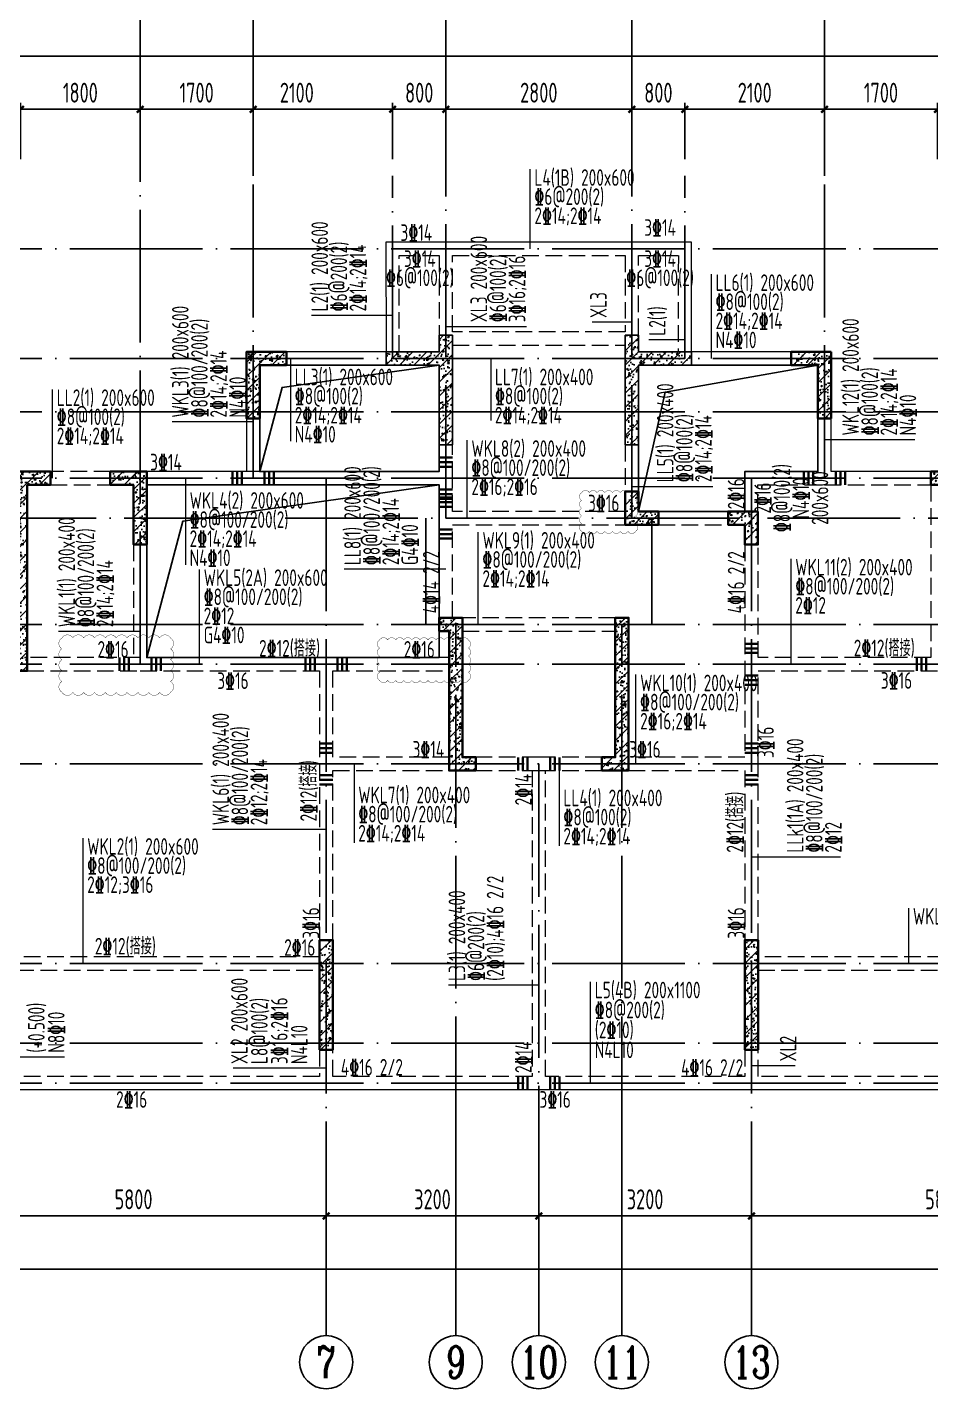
# Model space of a CAD drawing. Extents: x -1712635 to -854203, y -534641 to -21985.
# Drawn here: x -1127083 to -1113483, y -439142 to -418657 of the extents above; entities that cross this region are included whole.
import ezdxf
from ezdxf.enums import TextEntityAlignment as Align

# ---------------------------------------------------------------- set-up
doc = ezdxf.new("R2010")
doc.units = 0
doc.header["$LTSCALE"] = 1000
for name, pattern in [('__DASH', [0.35, 0.25, -0.1]), ('DASH', [0.35, 0.25, -0.1]), ('DOTE', [2.42, 2, -0.2, 0.02, -0.2])]:
    doc.linetypes.add(name, pattern=pattern)
doc.layers.get('0').update_dxf_attribs({"linetype": 'CONTINUOUS'})
doc.layers.get('Defpoints').update_dxf_attribs({"linetype": 'CONTINUOUS'})
for name, color, linetype in [('A-AXIS', 1, 'CONTINUOUS'), ('A-DOTE', 10, 'DOTE'), ('AXIS_NUM', 7, 'CONTINUOUS'), ('S-D洞口', 4, 'CONTINUOUS'), ('S-L主梁线', 4, 'DASH'), ('S-L梁编号', 6, 'CONTINUOUS'), ('S-L梁配筋', 7, 'CONTINUOUS'), ('S-Q墙填充', 252, 'CONTINUOUS'), ('S-Q墙实线', 6, 'CONTINUOUS'), ('S-Y一般标注', 3, 'CONTINUOUS'), ('S-Z柱填充', 252, 'CONTINUOUS'), ('S-Z柱实线', 6, 'CONTINUOUS')]:
    doc.layers.add(name, color=color, linetype=linetype)
doc.layers.add('审图修改', color=2, linetype='CONTINUOUS', plot=False)
doc.layers.add('梁附加箍筋', color=1, linetype='CONTINUOUS', lineweight=35)
doc.styles.add('TSSD_Axis', font='complex.shx', dxfattribs={"width": 0.7, "bigfont": 'hztxt.shx'})
doc.styles.add('TSSD_DIMENSION', font='Tssdeng.shx', dxfattribs={"width": 0.7, "bigfont": 'tssdchn.shx'})
doc.styles.add('TSSD_REIN', font='tssdeng.shx', dxfattribs={"width": 0.7, "height": 300, "bigfont": 'tssdchn.shx'})
doc.dimstyles.new('TSSD_100_100', dxfattribs={"dimtxt": 300, "dimasz": 100, "dimexe": 100, "dimexo": 250, "dimgap": 100, "dimtad": 1, "dimdec": 0, "dimzin": 0, "dimdsep": 46, "dimtxsty": 'TSSD_DIMENSION', "dimblk": 'ARCHTICK', "dimcen": 0, "dimdle": 100, "dimclrt": 7, "dimadec": 0, "dimazin": 0, "dimtfac": 1, "dimtdec": 0, "dimtix": 1, "dimtmove": 2, "dimatfit": 3, "dimldrblk": 'ARCHTICK', "dimfxl": 0, "dimtolj": 1, "dimtzin": 0, "dimarcsym": 0})
pattern_1 = [(50, (79242.38, 113232.59), (215.17805, -18.82564), [22.5, -247.5]), (355, (79242.38, 113232.6), (-41.6254, 225.6576), [18, -198]), (100.4514, (79260.31, 113231.02), (173.5528, 206.83186), [19.12206, -210.3426]), (46.1842, (79242.38, 113292.6), (320.1723, -49.6557), [33.75, -371.25]), (96.6356, (79269.06, 113288.45), (280.3988, 292.2354), [28.683, -315.5139]), (351.1842, (79242.38, 113292.6), (280.3986, 292.2356), [27, -297]), (21, (79272.38, 113277.59), (179.0721, -120.78567), [22.5, -247.5]), (326, (79272.38, 113277.6), (72.9946, 217.545), [18, -198]), (71.4514, (79287.3, 113267.52), (252.0668, 96.75915), [19.12206, -210.3426]), (37.5, (79242.38, 113232.59), (3.64796, 99.86816), [0, -195.6, 0, -201, 0, -198.75]), (7.5, (79242.38, 113232.59), (78.92086, 118.32351), [0, -114.6, 0, -191.1, 0, -75.75]), (327.5, (79175.48, 113232.59), (160.14673, -6.76646), [0, -75, 0, -234, 0, -310.5]), (317.5, (79145.48, 113232.59), (174.95585, 30.0315), [0, -97.5, 0, -155.4, 0, -220.5]), (45, (79242.38, 113232.59), (-106.066, 106.066), [])]
pattern_2 = [(50, (73980.54, 281268.66), (215.17805, -18.82564), [22.5, -247.5]), (355, (73980.54, 281268.66), (-41.6254, 225.65764), [18, -198]), (100.4514, (73998.48, 281267.1), (173.55281, 206.83186), [19.12206, -210.34263]), (46.1842, (73980.54, 281328.66), (320.1723, -49.6557), [33.75, -371.25]), (96.6356, (74007.23, 281324.53), (280.3988, 292.23536), [28.6831, -315.5139]), (351.1842, (73980.54, 281328.66), (280.3986, 292.2356), [27, -297]), (21, (74010.54, 281313.66), (179.07212, -120.78567), [22.5, -247.5]), (326, (74010.54, 281313.66), (72.9946, 217.54501), [18, -198]), (71.4514, (74025.47, 281303.6), (252.06679, 96.75915), [19.12206, -210.34263]), (37.5, (73980.544, 281268.66), (3.647957, 99.868156), [0, -195.6, 0, -201, 0, -198.75]), (7.5, (73980.54, 281268.66), (78.92086, 118.323514), [0, -114.6, 0, -191.1, 0, -75.75]), (327.5, (73913.644, 281268.66), (160.14673, -6.766462), [0, -75, 0, -234, 0, -310.5]), (317.5, (73883.64, 281268.66), (174.95585, 30.031495), [0, -97.5, 0, -155.4, 0, -220.5]), (45, (73980.54, 281268.66), (-106.06602, 106.06602), [])]

# ---------------------------------------------------------------- blocks, each defined once
blk = doc.blocks.new('_ArchTick')
at = {"color": 0, "const_width": 0.35}
blk.add_lwpolyline([(-0.5, -0.5), (0.5, 0.5)], dxfattribs=at)
blk = doc.blocks.new('*D119')
at = {"layer": 'Defpoints', "color": 0}
for p in [(11100, 19250), (9300, 18250), (11100, 18250)]:
    blk.add_point(p, dxfattribs=at)
at = {"layer": 'S-Y一般标注', "color": 0, "lineweight": -2}
for p, q in [((9300, 18500), (9300, 19350)), ((11100, 18500), (11100, 19350)), ((9200, 19250), (11200, 19250))]:
    blk.add_line(p, q, dxfattribs=at)
at = {"layer": 'S-Y一般标注', "color": 0, "lineweight": -2, "xscale": 100, "yscale": 100, "zscale": 100, "rotation": 180}
blk.add_blockref('_ArchTick', (9300, 19250), dxfattribs=at)
at = {"layer": 'S-Y一般标注', "color": 0, "lineweight": -2, "xscale": 100, "yscale": 100, "zscale": 100}
blk.add_blockref('_ArchTick', (11100, 19250), dxfattribs=at)
at = {"layer": 'S-Y一般标注', "color": 7, "insert": (10200, 19500), "char_height": 300, "attachment_point": 5, "style": 'TSSD_DIMENSION'}
blk.add_mtext('\\A1;1800', dxfattribs=at)
blk = doc.blocks.new('*D120')
at = {"layer": 'Defpoints', "color": 0}
for p in [(12800, 19250), (11100, 18250), (12800, 18250)]:
    blk.add_point(p, dxfattribs=at)
at = {"layer": 'S-Y一般标注', "color": 0, "lineweight": -2}
for p, q in [((11100, 18500), (11100, 19350)), ((12800, 18500), (12800, 19350)), ((11000, 19250), (12900, 19250))]:
    blk.add_line(p, q, dxfattribs=at)
at = {"layer": 'S-Y一般标注', "color": 0, "lineweight": -2, "xscale": 100, "yscale": 100, "zscale": 100, "rotation": 180}
blk.add_blockref('_ArchTick', (11100, 19250), dxfattribs=at)
at = {"layer": 'S-Y一般标注', "color": 0, "lineweight": -2, "xscale": 100, "yscale": 100, "zscale": 100}
blk.add_blockref('_ArchTick', (12800, 19250), dxfattribs=at)
at = {"layer": 'S-Y一般标注', "color": 7, "insert": (11950, 19500), "char_height": 300, "attachment_point": 5, "style": 'TSSD_DIMENSION'}
blk.add_mtext('\\A1;1700', dxfattribs=at)
blk = doc.blocks.new('*D121')
at = {"layer": 'Defpoints', "color": 0}
for p in [(14900, 19250), (12800, 18250), (14900, 18250)]:
    blk.add_point(p, dxfattribs=at)
at = {"layer": 'S-Y一般标注', "color": 0, "lineweight": -2}
for p, q in [((12800, 18500), (12800, 19350)), ((14900, 18500), (14900, 19350)), ((12700, 19250), (15000, 19250))]:
    blk.add_line(p, q, dxfattribs=at)
at = {"layer": 'S-Y一般标注', "color": 0, "lineweight": -2, "xscale": 100, "yscale": 100, "zscale": 100, "rotation": 180}
blk.add_blockref('_ArchTick', (12800, 19250), dxfattribs=at)
at = {"layer": 'S-Y一般标注', "color": 0, "lineweight": -2, "xscale": 100, "yscale": 100, "zscale": 100}
blk.add_blockref('_ArchTick', (14900, 19250), dxfattribs=at)
at = {"layer": 'S-Y一般标注', "color": 7, "insert": (13458, 19500), "char_height": 300, "attachment_point": 5, "style": 'TSSD_DIMENSION'}
blk.add_mtext('\\A1;2100', dxfattribs=at)
blk = doc.blocks.new('*D122')
at = {"layer": 'Defpoints', "color": 0}
for p in [(18500, 19250), (15700, 18250), (18500, 18250)]:
    blk.add_point(p, dxfattribs=at)
at = {"layer": 'S-Y一般标注', "color": 0, "lineweight": -2}
for p, q in [((15700, 18500), (15700, 19350)), ((18500, 18500), (18500, 19350)), ((15600, 19250), (18600, 19250))]:
    blk.add_line(p, q, dxfattribs=at)
at = {"layer": 'S-Y一般标注', "color": 0, "lineweight": -2, "xscale": 100, "yscale": 100, "zscale": 100, "rotation": 180}
blk.add_blockref('_ArchTick', (15700, 19250), dxfattribs=at)
at = {"layer": 'S-Y一般标注', "color": 0, "lineweight": -2, "xscale": 100, "yscale": 100, "zscale": 100}
blk.add_blockref('_ArchTick', (18500, 19250), dxfattribs=at)
at = {"layer": 'S-Y一般标注', "color": 7, "insert": (17100, 19500), "char_height": 300, "attachment_point": 5, "style": 'TSSD_DIMENSION'}
blk.add_mtext('\\A1;2800', dxfattribs=at)
blk = doc.blocks.new('*D123')
at = {"layer": 'Defpoints', "color": 0}
for p in [(19300, 19250), (18500, 18250), (19300, 18250)]:
    blk.add_point(p, dxfattribs=at)
at = {"layer": 'S-Y一般标注', "color": 0, "lineweight": -2}
for p, q in [((18500, 18500), (18500, 19350)), ((19300, 18500), (19300, 19350)), ((18400, 19250), (19400, 19250))]:
    blk.add_line(p, q, dxfattribs=at)
at = {"layer": 'S-Y一般标注', "color": 0, "lineweight": -2, "xscale": 100, "yscale": 100, "zscale": 100, "rotation": 180}
blk.add_blockref('_ArchTick', (18500, 19250), dxfattribs=at)
at = {"layer": 'S-Y一般标注', "color": 0, "lineweight": -2, "xscale": 100, "yscale": 100, "zscale": 100}
blk.add_blockref('_ArchTick', (19300, 19250), dxfattribs=at)
at = {"layer": 'S-Y一般标注', "color": 7, "insert": (18900, 19500), "char_height": 300, "attachment_point": 5, "style": 'TSSD_DIMENSION'}
blk.add_mtext('\\A1;800', dxfattribs=at)
blk = doc.blocks.new('*D124')
at = {"layer": 'Defpoints', "color": 0}
for p in [(23100, 19250), (21400, 18250), (23100, 18250)]:
    blk.add_point(p, dxfattribs=at)
at = {"layer": 'S-Y一般标注', "color": 0, "lineweight": -2}
for p, q in [((21400, 18500), (21400, 19350)), ((23100, 18500), (23100, 19350)), ((21300, 19250), (23200, 19250))]:
    blk.add_line(p, q, dxfattribs=at)
at = {"layer": 'S-Y一般标注', "color": 0, "lineweight": -2, "xscale": 100, "yscale": 100, "zscale": 100, "rotation": 180}
blk.add_blockref('_ArchTick', (21400, 19250), dxfattribs=at)
at = {"layer": 'S-Y一般标注', "color": 0, "lineweight": -2, "xscale": 100, "yscale": 100, "zscale": 100}
blk.add_blockref('_ArchTick', (23100, 19250), dxfattribs=at)
at = {"layer": 'S-Y一般标注', "color": 7, "insert": (22250, 19500), "char_height": 300, "attachment_point": 5, "style": 'TSSD_DIMENSION'}
blk.add_mtext('\\A1;1700', dxfattribs=at)
blk = doc.blocks.new('*D139')
at = {"layer": 'Defpoints', "color": 0}
for p in [(54600, 20050), (4600, 18250), (54600, 18250)]:
    blk.add_point(p, dxfattribs=at)
at = {"layer": 'S-Y一般标注', "color": 0, "lineweight": -2}
for p, q in [((4600, 18500), (4600, 20150)), ((54600, 18500), (54600, 20150)), ((4500, 20050), (54700, 20050))]:
    blk.add_line(p, q, dxfattribs=at)
at = {"layer": 'S-Y一般标注', "color": 0, "lineweight": -2, "xscale": 100, "yscale": 100, "zscale": 100, "rotation": 180}
blk.add_blockref('_ArchTick', (4600, 20050), dxfattribs=at)
at = {"layer": 'S-Y一般标注', "color": 0, "lineweight": -2, "xscale": 100, "yscale": 100, "zscale": 100}
blk.add_blockref('_ArchTick', (54600, 20050), dxfattribs=at)
at = {"layer": 'S-Y一般标注', "color": 7, "insert": (29600, 20300), "char_height": 300, "attachment_point": 5, "style": 'TSSD_DIMENSION'}
blk.add_mtext('\\A1;50000', dxfattribs=at)
blk = doc.blocks.new('*D150')
at = {"layer": 'Defpoints', "color": 0}
for p in [(15700, 19250), (14900, 18250), (15700, 18250)]:
    blk.add_point(p, dxfattribs=at)
at = {"layer": 'S-Y一般标注', "color": 0, "lineweight": -2}
for p, q in [((14900, 18500), (14900, 19350)), ((15700, 18500), (15700, 19350)), ((14800, 19250), (15800, 19250))]:
    blk.add_line(p, q, dxfattribs=at)
at = {"layer": 'S-Y一般标注', "color": 0, "lineweight": -2, "xscale": 100, "yscale": 100, "zscale": 100, "rotation": 180}
blk.add_blockref('_ArchTick', (14900, 19250), dxfattribs=at)
at = {"layer": 'S-Y一般标注', "color": 0, "lineweight": -2, "xscale": 100, "yscale": 100, "zscale": 100}
blk.add_blockref('_ArchTick', (15700, 19250), dxfattribs=at)
at = {"layer": 'S-Y一般标注', "color": 7, "insert": (15300, 19500), "char_height": 300, "attachment_point": 5, "style": 'TSSD_DIMENSION'}
blk.add_mtext('\\A1;800', dxfattribs=at)
blk = doc.blocks.new('*D151')
at = {"layer": 'Defpoints', "color": 0}
for p in [(21400, 19250), (19300, 18250), (21400, 18250)]:
    blk.add_point(p, dxfattribs=at)
at = {"layer": 'S-Y一般标注', "color": 0, "lineweight": -2}
for p, q in [((19300, 18500), (19300, 19350)), ((21400, 18500), (21400, 19350)), ((19200, 19250), (21500, 19250))]:
    blk.add_line(p, q, dxfattribs=at)
at = {"layer": 'S-Y一般标注', "color": 0, "lineweight": -2, "xscale": 100, "yscale": 100, "zscale": 100, "rotation": 180}
blk.add_blockref('_ArchTick', (19300, 19250), dxfattribs=at)
at = {"layer": 'S-Y一般标注', "color": 0, "lineweight": -2, "xscale": 100, "yscale": 100, "zscale": 100}
blk.add_blockref('_ArchTick', (21400, 19250), dxfattribs=at)
at = {"layer": 'S-Y一般标注', "color": 7, "insert": (20350, 19500), "char_height": 300, "attachment_point": 5, "style": 'TSSD_DIMENSION'}
blk.add_mtext('\\A1;2100', dxfattribs=at)
blk = doc.blocks.new('*D154')
at = {"layer": 'Defpoints', "color": 0}
for p in [(8100, 3600), (13900, 3600), (13900, 2600)]:
    blk.add_point(p, dxfattribs=at)
at = {"layer": 'S-Y一般标注', "color": 0, "lineweight": -2}
for p, q in [((8100, 3350), (8100, 2500)), ((13900, 3350), (13900, 2500)), ((8000, 2600), (14000, 2600))]:
    blk.add_line(p, q, dxfattribs=at)
at = {"layer": 'S-Y一般标注', "color": 0, "lineweight": -2, "xscale": 100, "yscale": 100, "zscale": 100, "rotation": 180}
blk.add_blockref('_ArchTick', (8100, 2600), dxfattribs=at)
at = {"layer": 'S-Y一般标注', "color": 0, "lineweight": -2, "xscale": 100, "yscale": 100, "zscale": 100}
blk.add_blockref('_ArchTick', (13900, 2600), dxfattribs=at)
at = {"layer": 'S-Y一般标注', "color": 7, "insert": (11000, 2850), "char_height": 300, "attachment_point": 5, "style": 'TSSD_DIMENSION'}
blk.add_mtext('\\A1;5800', dxfattribs=at)
blk = doc.blocks.new('ts_axno')
at = {"color": 0, "linetype": 'ByBlock', "lineweight": -2}
blk.add_circle((0, 0), 0.5, dxfattribs=at)
at = {"color": 0, "linetype": 'ByBlock', "lineweight": -2, "style": 'TSSD_Axis', "width": 0.7}
blk.add_attdef('A', text='', height=0.6, dxfattribs=at).set_placement((0, 0), align=Align.MIDDLE_CENTER)
blk = doc.blocks.new('*D155')
at = {"layer": 'Defpoints', "color": 0}
for p in [(17100, 3600), (20300, 3600), (20300, 2600)]:
    blk.add_point(p, dxfattribs=at)
at = {"layer": 'S-Y一般标注', "color": 0, "lineweight": -2}
for p, q in [((17100, 3350), (17100, 2500)), ((20300, 3350), (20300, 2500)), ((17000, 2600), (20400, 2600))]:
    blk.add_line(p, q, dxfattribs=at)
at = {"layer": 'S-Y一般标注', "color": 0, "lineweight": -2, "xscale": 100, "yscale": 100, "zscale": 100, "rotation": 180}
blk.add_blockref('_ArchTick', (17100, 2600), dxfattribs=at)
at = {"layer": 'S-Y一般标注', "color": 0, "lineweight": -2, "xscale": 100, "yscale": 100, "zscale": 100}
blk.add_blockref('_ArchTick', (20300, 2600), dxfattribs=at)
at = {"layer": 'S-Y一般标注', "color": 7, "insert": (18700, 2850), "char_height": 300, "attachment_point": 5, "style": 'TSSD_DIMENSION'}
blk.add_mtext('\\A1;3200', dxfattribs=at)
blk = doc.blocks.new('*D156')
at = {"layer": 'Defpoints', "color": 0}
for p in [(20300, 3600), (26100, 3600), (26100, 2600)]:
    blk.add_point(p, dxfattribs=at)
at = {"layer": 'S-Y一般标注', "color": 0, "lineweight": -2}
for p, q in [((20300, 3350), (20300, 2500)), ((26100, 3350), (26100, 2500)), ((20200, 2600), (26200, 2600))]:
    blk.add_line(p, q, dxfattribs=at)
at = {"layer": 'S-Y一般标注', "color": 0, "lineweight": -2, "xscale": 100, "yscale": 100, "zscale": 100, "rotation": 180}
blk.add_blockref('_ArchTick', (20300, 2600), dxfattribs=at)
at = {"layer": 'S-Y一般标注', "color": 0, "lineweight": -2, "xscale": 100, "yscale": 100, "zscale": 100}
blk.add_blockref('_ArchTick', (26100, 2600), dxfattribs=at)
at = {"layer": 'S-Y一般标注', "color": 7, "insert": (23200, 2850), "char_height": 300, "attachment_point": 5, "style": 'TSSD_DIMENSION'}
blk.add_mtext('\\A1;5800', dxfattribs=at)
blk = doc.blocks.new('*D162')
at = {"layer": 'Defpoints', "color": 0}
for p in [(4600, 3600), (54600, 3600), (54600, 1800)]:
    blk.add_point(p, dxfattribs=at)
at = {"layer": 'S-Y一般标注', "color": 0, "lineweight": -2}
for p, q in [((4600, 3350), (4600, 1700)), ((54600, 3350), (54600, 1700)), ((4500, 1800), (54700, 1800))]:
    blk.add_line(p, q, dxfattribs=at)
at = {"layer": 'S-Y一般标注', "color": 0, "lineweight": -2, "xscale": 100, "yscale": 100, "zscale": 100, "rotation": 180}
blk.add_blockref('_ArchTick', (4600, 1800), dxfattribs=at)
at = {"layer": 'S-Y一般标注', "color": 0, "lineweight": -2, "xscale": 100, "yscale": 100, "zscale": 100}
blk.add_blockref('_ArchTick', (54600, 1800), dxfattribs=at)
at = {"layer": 'S-Y一般标注', "color": 7, "insert": (29600, 2050), "char_height": 300, "attachment_point": 5, "style": 'TSSD_DIMENSION'}
blk.add_mtext('\\A1;50000', dxfattribs=at)
blk = doc.blocks.new('*D163')
at = {"layer": 'Defpoints', "color": 0}
for p in [(13900, 3600), (17100, 3600), (17100, 2600)]:
    blk.add_point(p, dxfattribs=at)
at = {"layer": 'S-Y一般标注', "color": 0, "lineweight": -2}
for p, q in [((13900, 3350), (13900, 2500)), ((17100, 3350), (17100, 2500)), ((13800, 2600), (17200, 2600))]:
    blk.add_line(p, q, dxfattribs=at)
at = {"layer": 'S-Y一般标注', "color": 0, "lineweight": -2, "xscale": 100, "yscale": 100, "zscale": 100, "rotation": 180}
blk.add_blockref('_ArchTick', (13900, 2600), dxfattribs=at)
at = {"layer": 'S-Y一般标注', "color": 0, "lineweight": -2, "xscale": 100, "yscale": 100, "zscale": 100}
blk.add_blockref('_ArchTick', (17100, 2600), dxfattribs=at)
at = {"layer": 'S-Y一般标注', "color": 7, "insert": (15500, 2850), "char_height": 300, "attachment_point": 5, "style": 'TSSD_DIMENSION'}
blk.add_mtext('\\A1;3200', dxfattribs=at)
blk = doc.blocks.new('20210807.15294921')
at = {"layer": 'S-Q墙填充'}
h = blk.add_hatch(dxfattribs=at)
h.set_pattern_fill('ARMORED', color=252, scale=30, style=0)
h.set_pattern_definition(pattern_2)
h.paths.add_polyline_path([(69516, 67840), (69516, 68190), (69316, 68190), (69316, 67940), (68516, 67940), (68516, 67740), (69316, 67740), (69316, 66540), (69516, 66540)])
h = blk.add_hatch(dxfattribs=at)
h.set_pattern_fill('ARMORED', color=252, scale=30, style=0)
h.set_pattern_definition(pattern_2)
h.paths.add_polyline_path([(72116, 67840), (72116, 66540), (72316, 66540), (72316, 67740), (73115, 67740), (73115, 67940), (72316, 67940), (72316, 68190), (72116, 68190)])
h = blk.add_hatch(dxfattribs=at)
h.set_pattern_fill('ARMORED', color=252, scale=30, style=0)
h.set_pattern_definition(pattern_1)
h.paths.add_polyline_path([(66616, 66940), (66616, 67740), (67016, 67740), (67016, 67940), (66416, 67940), (66416, 66940)])
h = blk.add_hatch(dxfattribs=at)
h.set_pattern_fill('ARMORED', color=252, scale=30, style=0)
h.set_pattern_definition(pattern_1)
h.paths.add_polyline_path([(75216, 67940), (74616, 67940), (74616, 67740), (75016, 67740), (75016, 66940), (75216, 66940)])
h = blk.add_hatch(dxfattribs=at)
h.set_pattern_fill('ARMORED', color=252, scale=30, style=0)
h.set_pattern_definition(pattern_1)
h.paths.add_polyline_path([(63116, 65940), (63466, 65940), (63466, 66140), (62916, 66140), (62916, 63140), (63116, 63140)])
h = blk.add_hatch(dxfattribs=at)
h.set_pattern_fill('ARMORED', color=252, scale=30, style=0)
h.set_pattern_definition(pattern_1)
h.paths.add_polyline_path([(64716, 65940), (64716, 65040), (64916, 65040), (64916, 66140), (64366, 66140), (64366, 65940)])
h = blk.add_hatch(dxfattribs=at)
h.set_pattern_fill('ARMORED', color=252, scale=30, style=0)
h.set_pattern_definition(pattern_1)
h.paths.add_polyline_path([(69666, 63940), (69316, 63940), (69316, 63740), (69466, 63740), (69466, 63240), (69466, 62790), (69466, 61640), (69866, 61640), (69866, 61840), (69666, 61840), (69666, 62790), (69666, 63240)])
h = blk.add_hatch(dxfattribs=at)
h.set_pattern_fill('ARMORED', color=252, scale=30, style=0)
h.set_pattern_definition(pattern_1)
h.paths.add_polyline_path([(72166, 61640), (72166, 62790), (72166, 63240), (72166, 63940), (71966, 63940), (71966, 63240), (71966, 62790), (71966, 61840), (71766, 61840), (71766, 61640)])
h = blk.add_hatch(dxfattribs=at)
h.set_pattern_fill('ARMORED', color=252, scale=30, style=0)
h.set_pattern_definition(pattern_1)
edge = h.paths.add_edge_path()
edge.add_line((67516, 58740), (67516, 57440))
edge.add_line((67516, 57440), (67716, 57440))
edge.add_line((67716, 57440), (67716, 58740))
edge.add_line((67716, 58740), (67716, 59090))
edge.add_line((67716, 59090), (67516, 59090))
edge.add_line((67516, 59090), (67516, 58740))
h = blk.add_hatch(dxfattribs=at)
h.set_pattern_fill('ARMORED', color=252, scale=30, style=0)
h.set_pattern_definition(pattern_1)
edge = h.paths.add_edge_path()
edge.add_line((73916, 59090), (73916, 57440))
edge.add_line((73916, 57440), (74116, 57440))
edge.add_line((74116, 57440), (74116, 59090))
at = {"layer": 'S-Z柱填充'}
h = blk.add_hatch(dxfattribs=at)
h.set_pattern_fill('ARMORED', color=252, scale=30, style=0)
h.set_pattern_definition(pattern_1)
h.paths.add_polyline_path([(77266, 66140), (76716, 66140), (76716, 65940), (77266, 65940)])
h = blk.add_hatch(dxfattribs=at)
h.set_pattern_fill('ARMORED', color=252, scale=30, style=0)
h.set_pattern_definition(pattern_1)
h.paths.add_polyline_path([(72316, 65840), (72116, 65840), (72116, 65340), (72616, 65340), (72616, 65540), (72316, 65540)])
h = blk.add_hatch(dxfattribs=at)
h.set_pattern_fill('ARMORED', color=252, scale=30, style=0)
h.set_pattern_definition(pattern_1)
h.paths.add_polyline_path([(74115, 65540), (73665, 65540), (73665, 65340), (73915, 65340), (73915, 65040), (74115, 65040)])
at = {"layer": 'S-D洞口', "color": 5}
for points in [[(66616, 66140), (69316, 66140), (69316, 67740), (66616, 67740), (66616, 66140), (66951, 67405), (69316, 67740)], [(75016, 67740), (72316, 67740), (72316, 65540), (72720, 67335), (75016, 67740), (75016, 66140), (73915, 66140), (73915, 65540), (72316, 65540)], [(64916, 63340), (69316, 63340), (69316, 65940), (64916, 65940), (64916, 63340), (65460, 65395), (69316, 65940)]]:
    blk.add_lwpolyline(points, dxfattribs=at)
at = {"layer": 'S-L主梁线', "linetype": 'ByBlock', "lineweight": 18}
for p, q in [((69416, 69590), (68515, 69589)), ((68515, 69589), (68516, 67940)), ((72215, 69590), (69416, 69590)), ((73116, 69590), (72215, 69590)), ((73115, 67940), (73116, 69590)), ((68516, 67940), (67016, 67940)), ((74616, 67940), (73115, 67940)), ((67016, 67740), (68516, 67740)), ((66416, 66940), (66416, 66140)), ((66616, 66140), (66616, 66940)), ((75016, 66940), (75016, 66140)), ((75216, 66140), (75216, 66940)), ((69316, 66540), (69316, 66140)), ((72316, 65840), (72316, 66540)), ((66516, 66140), (64916, 66140)), ((69316, 66140), (66516, 66140)), ((73915, 66140), (73915, 65540)), ((75016, 66140), (73915, 66140)), ((76716, 66140), (75216, 66140)), ((64916, 65940), (66516, 65940)), ((66516, 65940), (69316, 65940)), ((69316, 65940), (69316, 65440)), ((69316, 65440), (69316, 63940)), ((73665, 65540), (72616, 65540)), ((64916, 63340), (64916, 65040)), ((61816, 56840), (67616, 56840)), ((67616, 56840), (70816, 56840)), ((70816, 56840), (74016, 56840)), ((74016, 56840), (80566, 56840))]:
    blk.add_line(p, q, dxfattribs=at)
at = {"layer": 'S-L主梁线', "linetype": '__DASH', "lineweight": 18}
for p, q in [((68715, 69389), (69316, 69390)), ((68716, 67940), (68715, 69389)), ((69316, 69390), (69316, 68190)), ((69516, 69390), (72115, 69390)), ((69516, 68240), (69516, 69390)), ((72115, 69390), (72116, 68240)), ((72315, 69390), (72916, 69390)), ((72316, 68190), (72315, 69390)), ((72916, 69390), (72915, 67940)), ((72116, 68240), (69516, 68240)), ((69516, 68040), (72116, 68040)), ((72316, 68140), (72316, 68190)), ((73115, 67740), (74616, 67740)), ((69516, 66040), (69516, 66540)), ((72116, 66540), (72116, 65840)), ((64366, 66140), (63466, 66140)), ((69516, 65540), (69516, 66040)), ((63466, 65940), (64366, 65940)), ((74115, 65540), (74115, 65940)), ((74115, 65940), (75116, 65940)), ((75116, 65940), (76716, 65940)), ((76716, 65940), (76716, 63340)), ((72116, 65540), (69516, 65540)), ((69516, 65340), (72116, 65340)), ((69516, 63940), (69516, 65340)), ((72616, 65340), (73665, 65340)), ((64716, 65040), (64716, 63340)), ((73916, 65041), (73916, 63240)), ((74116, 63340), (74116, 65041)), ((71966, 63940), (69666, 63940)), ((69666, 63740), (71966, 63740)), ((64816, 63340), (63116, 63340)), ((67616, 63340), (64816, 63340)), ((69466, 63340), (67616, 63340)), ((76716, 63340), (74116, 63340)), ((63116, 63140), (64816, 63140)), ((64816, 63140), (67516, 63140)), ((67516, 63140), (67516, 61740)), ((67716, 61840), (67716, 63140)), ((67716, 63140), (69466, 63140)), ((73916, 63240), (73916, 61840)), ((74116, 63140), (76816, 63140)), ((74116, 61740), (74116, 63140)), ((67516, 61740), (67516, 59090)), ((69466, 61840), (67716, 61840)), ((70816, 61840), (69866, 61840)), ((71766, 61840), (70816, 61840)), ((73916, 61840), (72166, 61840)), ((74116, 59090), (74116, 61740)), ((67716, 59090), (67716, 61640)), ((67716, 61640), (69466, 61640)), ((69866, 61640), (70816, 61640)), ((70716, 61640), (70716, 57040)), ((70816, 61640), (71766, 61640)), ((70916, 57040), (70916, 61640)), ((72166, 61640), (73916, 61640)), ((73916, 61640), (73916, 59090)), ((67516, 58840), (61916, 58840)), ((79716, 58840), (74116, 58840)), ((61916, 58640), (67516, 58640)), ((74116, 58640), (79716, 58640)), ((67516, 57440), (67516, 57040)), ((67716, 57040), (67716, 57440)), ((73916, 57440), (73916, 57040)), ((74116, 57040), (74116, 57440)), ((67516, 57040), (61916, 57040)), ((70716, 57040), (67716, 57040)), ((73916, 57040), (70916, 57040)), ((80366, 57040), (74116, 57040))]:
    blk.add_line(p, q, dxfattribs=at)
at = {"layer": 'S-Q墙实线'}
blk.add_lwpolyline([(69516, 67840), (69516, 68190), (69316, 68190), (69316, 67940), (68516, 67940), (68516, 67740), (69316, 67740), (69316, 66540), (69516, 66540), (69516, 67840)], dxfattribs=at)
blk.add_lwpolyline([(72116, 67840), (72116, 66540), (72316, 66540), (72316, 67740), (73115, 67740), (73115, 67940), (72316, 67940), (72316, 68190), (72116, 68190)], close=True, dxfattribs=at)
at = {"layer": 'S-Q墙实线', "lineweight": 35}
for points in [[(66616, 66940), (66616, 67740), (67016, 67740), (67016, 67940), (66416, 67940), (66416, 66940)], [(75216, 67940), (74616, 67940), (74616, 67740), (75016, 67740), (75016, 66940), (75216, 66940)], [(63116, 65940), (63466, 65940), (63466, 66140), (62916, 66140), (62916, 63140), (63116, 63140)], [(64716, 65940), (64716, 65040), (64916, 65040), (64916, 66140), (64366, 66140), (64366, 65940)], [(69666, 63940), (69316, 63940), (69316, 63740), (69466, 63740), (69466, 63240), (69466, 62790), (69466, 61640), (69866, 61640), (69866, 61840), (69666, 61840), (69666, 62790), (69666, 63240)], [(72166, 61640), (72166, 62790), (72166, 63240), (72166, 63940), (71966, 63940), (71966, 63240), (71966, 62790), (71966, 61840), (71766, 61840), (71766, 61640)]]:
    blk.add_lwpolyline(points, close=True, dxfattribs=at)
for points in [[(67716, 58740), (67716, 59090), (67516, 59090), (67516, 58740)], [(74116, 58740), (74116, 59090), (73916, 59090), (73916, 58740)], [(67516, 58740), (67516, 57440), (67716, 57440), (67716, 58740)], [(73916, 58740), (73916, 57440), (74116, 57440), (74116, 58740)]]:
    blk.add_lwpolyline(points, dxfattribs=at)
at = {"layer": 'S-Z柱实线', "lineweight": 35}
for points in [[(77266, 66140), (76716, 66140), (76716, 65940), (77266, 65940)], [(72316, 65840), (72116, 65840), (72116, 65340), (72616, 65340), (72616, 65540), (72316, 65540)], [(74115, 65540), (73665, 65540), (73665, 65340), (73915, 65340), (73915, 65040), (74115, 65040)]]:
    blk.add_lwpolyline(points, close=True, dxfattribs=at)
blk = doc.blocks.new('20210726.16395156')
at = {"layer": 'A-AXIS'}
for p, q in [((11100, 18249.9), (11100, 21049.9)), ((12800, 18249.9), (12800, 21049.9)), ((15700, 18249.9), (15700, 21049.9)), ((18500, 18249.9), (18500, 21049.9)), ((21400, 18249.9), (21400, 21049.9)), ((13900, 3600), (13900, 800)), ((15850, 3600), (15850, 800)), ((17100, 3600), (17100, 800)), ((18350, 3600.1), (18350, 800.1)), ((20300, 3600), (20300, 800))]:
    blk.add_line(p, q, dxfattribs=at)
at = {"layer": 'A-DOTE'}
for p, q in [((11100, 10900), (11100, 18249.9)), ((12800, 13700), (12800, 18249.9)), ((14900, 15500), (14900, 18249.9)), ((15700, 13100.3), (15700, 18249.9)), ((18500, 13100.3), (18500, 18249.9)), ((19300, 15500), (19300, 18249.9)), ((21400, 13700), (21400, 18249.9)), ((55600, 17150), (3600, 17150)), ((55600, 15500), (3600, 15500)), ((55600, 14700), (3600, 14700)), ((55600, 13700), (3600, 13700)), ((13900.2, 13700), (13900, 3600)), ((20299.8, 13700), (20300, 3600)), ((3600, 13100.3), (55600, 13100.3)), ((15400, 11500), (15400, 13100)), ((18800, 11500), (18800, 13100)), ((55600, 11500), (3600, 11500)), ((15850, 3600), (15850, 11500)), ((18350, 3600.1), (18350, 11500)), ((55600, 10900), (3600, 10900)), ((55600, 9400), (3600, 9400)), ((17100, 9400), (17100, 3600)), ((55600, 6400), (3600, 6400)), ((55600, 5200), (3600, 5200)), ((55600, 4600), (3600, 4600))]:
    blk.add_line(p, q, dxfattribs=at)
at = {"layer": 'A-AXIS'}
ref = blk.add_blockref('ts_axno', (13900, 400), dxfattribs=dict(at, xscale=-800, yscale=800, zscale=800, rotation=180))
ref.add_attrib('5', '7', dxfattribs={"layer": 'AXIS_NUM', "height": 480, "style": 'TSSD_Axis', "width": 0.7}).set_placement((13900, 400), align=Align.MIDDLE_CENTER)
ref = blk.add_blockref('ts_axno', (15850, 400), dxfattribs=dict(at, xscale=-800, yscale=800, zscale=800, rotation=180))
ref.add_attrib('5', '9', dxfattribs={"layer": 'AXIS_NUM', "height": 480, "style": 'TSSD_Axis', "width": 0.7}).set_placement((15850, 400), align=Align.MIDDLE_CENTER)
ref = blk.add_blockref('ts_axno', (17100, 400), dxfattribs=dict(at, xscale=-800, yscale=800, zscale=800, rotation=180))
ref.add_attrib('8', '10', dxfattribs={"layer": 'AXIS_NUM', "height": 480, "style": 'TSSD_Axis', "width": 0.7}).set_placement((17100, 400), align=Align.MIDDLE_CENTER)
ref = blk.add_blockref('ts_axno', (18350, 400.1), dxfattribs=dict(at, xscale=-800, yscale=800, zscale=800, rotation=180))
ref.add_attrib('5', '11', dxfattribs={"layer": 'AXIS_NUM', "height": 480, "style": 'TSSD_Axis', "width": 0.7}).set_placement((18350, 400.1), align=Align.MIDDLE_CENTER)
ref = blk.add_blockref('ts_axno', (20300, 400), dxfattribs=dict(at, xscale=-800, yscale=800, zscale=800, rotation=180))
ref.add_attrib('8', '13', dxfattribs={"layer": 'AXIS_NUM', "height": 480, "style": 'TSSD_Axis', "width": 0.7}).set_placement((20300, 400), align=Align.MIDDLE_CENTER)
at = {"layer": 'S-Y一般标注'}
for base, p1, p2, picture, middle in [((54600, 20049.9), (4600, 18249.9), (54600, 18249.9), '*D139', (29600, 20299.9)), ((11100, 19249.9), (9300, 18249.9), (11100, 18249.9), '*D119', (10200, 19499.9)), ((12800, 19249.9), (11100, 18249.9), (12800, 18249.9), '*D120', (11950, 19499.9)), ((15700, 19249.9), (14900, 18249.9), (15700, 18249.9), '*D150', (15300, 19499.9)), ((18500, 19249.9), (15700, 18249.9), (18500, 18249.9), '*D122', (17100, 19499.9)), ((19300, 19249.9), (18500, 18249.9), (19300, 18249.9), '*D123', (18900, 19499.9)), ((21400, 19249.9), (19300, 18249.9), (21400, 18249.9), '*D151', (20350, 19499.9)), ((23100, 19249.9), (21400, 18249.9), (23100, 18249.9), '*D124', (22250, 19499.9)), ((54600, 1800), (4600, 3600), (54600, 3600), '*D162', (29600, 2050)), ((13900, 2600), (8100, 3600), (13900, 3600), '*D154', (11000, 2850)), ((17100, 2600), (13900, 3600), (17100, 3600), '*D163', (15500, 2850)), ((20300, 2600), (17100, 3600), (20300, 3600), '*D155', (18700, 2850)), ((26100, 2600), (20300, 3600), (26100, 3600), '*D156', (23200, 2850))]:
    dim = blk.add_linear_dim(base=base, p1=p1, p2=p2, dimstyle='TSSD_100_100', dxfattribs=at)
    dim.commit()
    dim.dimension.update_dxf_attribs({"geometry": picture, "text_midpoint": middle})
dim = blk.add_linear_dim(base=(14900, 19249.9), p1=(12800, 18249.9), p2=(14900, 18249.9), dimstyle='TSSD_100_100', dxfattribs=at)
dim.commit()
dim.dimension.update_dxf_attribs({"geometry": '*D121', "text_midpoint": (13458.1, 19499.9), "dimtype": 128})

msp = doc.modelspace()

# ---------------------------------------------------------------- linework, layer by layer
at = {"layer": 'S-L梁编号', "lineweight": 18}
for p, q in [((-1119511.87, -421991.46), (-1119511.87, -420792.74)), ((-1116785.33, -423641.46), (-1116785.33, -422374.05)), ((-1121583.62, -422995.25), (-1122806.03, -422995.25)), ((-1120783.47, -423158.41), (-1119567.19, -423158.41)), ((-1117983.62, -423093.77), (-1118582.15, -423093.77)), ((-1117183.72, -423360.55), (-1117727.06, -423360.55)), ((-1123118.81, -423641.46), (-1123118.81, -424886.43)), ((-1120106.42, -423641.46), (-1120106.42, -424573.58)), ((-1126701.21, -425441.46), (-1126701.21, -424104.89)), ((-1123683.47, -424592.18), (-1124904.21, -424592.18)), ((-1120461.08, -426041.12), (-1120461.08, -424870.4)), ((-1115083.47, -424861.45), (-1113721.99, -424861.45)), ((-1124701.75, -425441.46), (-1124701.75, -426744.48)), ((-1117983.47, -425564.02), (-1116761.73, -425564.02)), ((-1120294.35, -427626.94), (-1120294.35, -426251.4)), ((-1115585.52, -428241.46), (-1115585.52, -426654.7)), ((-1124490.2, -428241.46), (-1124490.2, -426813.1)), ((-1120783.48, -426812.18), (-1122312.17, -426812.18)), ((-1125383.46, -427745.67), (-1126614.79, -427745.67)), ((-1117920.77, -429741.46), (-1117920.77, -428397.36)), ((-1122163.45, -429741.46), (-1122163.45, -430927.21)), ((-1119075.73, -429741.46), (-1119075.73, -430971.57)), ((-1122583.46, -430725.82), (-1124295.6, -430725.82)), ((-1126243.05, -432741.46), (-1126243.05, -430856.98)), ((-1116183.49, -431138.06), (-1114844.51, -431138.06)), ((-1113815.84, -432741.46), (-1113815.84, -431909.76)), ((-1118603.7, -434541.29), (-1118603.7, -433017.08)), ((-1119383.47, -433067.83), (-1120741.07, -433067.83)), ((-1128383.46, -434147.72), (-1126521.58, -434147.72)), ((-1116183.49, -434278.99), (-1115525.09, -434278.99)), ((-1122583.46, -434318.82), (-1123985.83, -434318.82))]:
    msp.add_line(p, q, dxfattribs=at)
at = {"layer": '审图修改', "const_width": 5}
for points in [[(-1118738.29, -425659.93, -0.57735027), (-1118622.23, -425659.93, -0.57735027), (-1118506.17, -425659.93, -0.57735027), (-1118390.11, -425659.93, -0.57735027), (-1118274.05, -425659.93, -0.57735027), (-1118157.98, -425659.93, -0.57735027), (-1118041.92, -425659.93, -0.57735027), (-1117925.86, -425659.93, -0.57735027), (-1117925.86, -425776, -0.57735027), (-1117925.86, -425892.06, -0.57735027), (-1117925.86, -426008.12, -0.57735027), (-1117925.86, -426124.18, -0.57735027), (-1117925.86, -426240.25, -0.57735027), (-1118041.92, -426240.25, -0.57735027), (-1118157.98, -426240.25, -0.57735027), (-1118274.05, -426240.25, -0.57735027), (-1118390.11, -426240.25, -0.57735027), (-1118506.17, -426240.25, -0.57735027), (-1118622.23, -426240.25, -0.57735027), (-1118738.29, -426240.25, -0.57735027), (-1118738.29, -426124.18, -0.57735027), (-1118738.29, -426008.12, -0.57735027), (-1118738.29, -425892.06, -0.57735027), (-1118738.29, -425776, -0.57735027), (-1118738.29, -425659.93, -0.57735027), (-1118738.29, -425659.93, -0.57735027)], [(-1126560.01, -427845.84, -0.57735027), (-1126396.76, -427845.84, -0.57735027), (-1126233.51, -427845.84, -0.57735027), (-1126070.25, -427845.84, -0.57735027), (-1125907, -427845.84, -0.57735027), (-1125743.74, -427845.84, -0.57735027), (-1125580.49, -427845.84, -0.57735027), (-1125417.23, -427845.84, -0.57735027), (-1125253.98, -427845.84, -0.57735027), (-1125090.73, -427845.84, -0.57735027), (-1124927.47, -427845.84, -0.57735027), (-1124927.47, -428009.1, -0.57735027), (-1124927.47, -428172.35, -0.57735027), (-1124927.47, -428335.6, -0.57735027), (-1124927.47, -428498.86, -0.57735027), (-1124927.47, -428662.11, -0.57735027), (-1125090.73, -428662.11, -0.57735027), (-1125253.98, -428662.11, -0.57735027), (-1125417.23, -428662.11, -0.57735027), (-1125580.49, -428662.11, -0.57735027), (-1125743.74, -428662.11, -0.57735027), (-1125907, -428662.11, -0.57735027), (-1126070.25, -428662.11, -0.57735027), (-1126233.51, -428662.11, -0.57735027), (-1126396.76, -428662.11, -0.57735027), (-1126560.01, -428662.11, -0.57735027), (-1126560.01, -428498.86, -0.57735027), (-1126560.01, -428335.6, -0.57735027), (-1126560.01, -428172.35, -0.57735027), (-1126560.01, -428009.1, -0.57735027), (-1126560.01, -427845.84, -0.57735027), (-1126560.01, -427845.84, -0.57735027)], [(-1121779.81, -427875.71, -0.57735027), (-1121658.37, -427875.71, -0.57735027), (-1121536.92, -427875.71, -0.57735027), (-1121415.48, -427875.71, -0.57735027), (-1121294.03, -427875.71, -0.57735027), (-1121172.59, -427875.71, -0.57735027), (-1121051.14, -427875.71, -0.57735027), (-1120929.7, -427875.71, -0.57735027), (-1120808.25, -427875.71, -0.57735027), (-1120686.81, -427875.71, -0.57735027), (-1120565.36, -427875.71, -0.57735027), (-1120443.92, -427875.71, -0.57735027), (-1120443.92, -427997.15, -0.57735027), (-1120443.92, -428118.6, -0.57735027), (-1120443.92, -428240.04, -0.57735027), (-1120443.92, -428361.49, -0.57735027), (-1120443.92, -428482.93, -0.57735027), (-1120565.36, -428482.93, -0.57735027), (-1120686.81, -428482.93, -0.57735027), (-1120808.25, -428482.93, -0.57735027), (-1120929.7, -428482.93, -0.57735027), (-1121051.14, -428482.93, -0.57735027), (-1121172.59, -428482.93, -0.57735027), (-1121294.03, -428482.93, -0.57735027), (-1121415.48, -428482.93, -0.57735027), (-1121536.92, -428482.93, -0.57735027), (-1121658.37, -428482.93, -0.57735027), (-1121779.81, -428482.93, -0.57735027), (-1121779.81, -428361.49, -0.57735027), (-1121779.81, -428240.04, -0.57735027), (-1121779.81, -428118.6, -0.57735027), (-1121779.81, -427997.15, -0.57735027), (-1121779.81, -427875.71, -0.57735027), (-1121779.81, -427875.71, -0.57735027)]]:
    msp.add_lwpolyline(points, format="xyb", dxfattribs=at)
at = {"layer": '梁附加箍筋', "lineweight": 35}
for p, q in [((-1120683.62, -425131.46), (-1120883.62, -425131.46)), ((-1120683.62, -425201.46), (-1120883.62, -425201.46)), ((-1123993.46, -425541.46), (-1123993.46, -425341.46)), ((-1123923.46, -425541.46), (-1123923.46, -425341.46)), ((-1123853.46, -425541.46), (-1123853.46, -425341.46)), ((-1123513.46, -425541.46), (-1123513.46, -425341.46)), ((-1123443.46, -425541.46), (-1123443.46, -425341.46)), ((-1123373.46, -425541.46), (-1123373.46, -425341.46)), ((-1120683.62, -425271.46), (-1120883.62, -425271.46)), ((-1115393.46, -425541.46), (-1115393.46, -425341.46)), ((-1115323.46, -425541.46), (-1115323.46, -425341.46)), ((-1115253.46, -425541.46), (-1115253.46, -425341.46)), ((-1114913.46, -425541.46), (-1114913.46, -425341.46)), ((-1114843.46, -425541.46), (-1114843.46, -425341.46)), ((-1114773.46, -425541.46), (-1114773.46, -425341.46)), ((-1120683.62, -425611.46), (-1120883.62, -425611.46)), ((-1120683.62, -425681.46), (-1120883.62, -425681.46)), ((-1120683.62, -425731.19), (-1120883.62, -425731.19)), ((-1120683.62, -425751.46), (-1120883.62, -425751.46)), ((-1120683.62, -425801.19), (-1120883.62, -425801.19)), ((-1120683.62, -425871.19), (-1120883.62, -425871.19)), ((-1120683.62, -426211.19), (-1120883.62, -426211.19)), ((-1120683.62, -426281.19), (-1120883.62, -426281.19)), ((-1120683.62, -426351.19), (-1120883.62, -426351.19)), ((-1116083.78, -427931.46), (-1116283.78, -427931.46)), ((-1116083.78, -428001.46), (-1116283.78, -428001.46)), ((-1116083.78, -428071.46), (-1116283.78, -428071.46)), ((-1125693.46, -428341.46), (-1125693.46, -428141.46)), ((-1125623.46, -428341.46), (-1125623.46, -428141.46)), ((-1125553.46, -428341.46), (-1125553.46, -428141.46)), ((-1125213.46, -428341.46), (-1125213.46, -428141.46)), ((-1125143.46, -428341.46), (-1125143.46, -428141.46)), ((-1125073.46, -428341.46), (-1125073.46, -428141.46)), ((-1122893.31, -428341.46), (-1122893.31, -428141.46)), ((-1122823.31, -428341.46), (-1122823.31, -428141.46)), ((-1122753.31, -428341.46), (-1122753.31, -428141.46)), ((-1122413.31, -428341.46), (-1122413.31, -428141.46)), ((-1122343.31, -428341.46), (-1122343.31, -428141.46)), ((-1122273.31, -428341.46), (-1122273.31, -428141.46)), ((-1113693.46, -428341.46), (-1113693.46, -428141.46)), ((-1113623.46, -428341.46), (-1113623.46, -428141.46)), ((-1113553.46, -428341.46), (-1113553.46, -428141.46)), ((-1116083.78, -428411.46), (-1116283.78, -428411.46)), ((-1116083.78, -428481.46), (-1116283.78, -428481.46)), ((-1116083.78, -428551.46), (-1116283.78, -428551.46)), ((-1122483.47, -429431.46), (-1122683.47, -429431.46)), ((-1122483.47, -429501.46), (-1122683.47, -429501.46)), ((-1116083.75, -429431.46), (-1116283.75, -429431.46)), ((-1116083.75, -429501.46), (-1116283.75, -429501.46)), ((-1122483.47, -429571.46), (-1122683.47, -429571.46)), ((-1119693.46, -429841.46), (-1119693.46, -429641.46)), ((-1119623.46, -429841.46), (-1119623.46, -429641.46)), ((-1119553.46, -429841.46), (-1119553.46, -429641.46)), ((-1119213.46, -429841.46), (-1119213.46, -429641.46)), ((-1119143.46, -429841.46), (-1119143.46, -429641.46)), ((-1119073.46, -429841.46), (-1119073.46, -429641.46)), ((-1116083.75, -429571.46), (-1116283.75, -429571.46)), ((-1122483.47, -429911.46), (-1122683.47, -429911.46)), ((-1116083.75, -429911.46), (-1116283.75, -429911.46)), ((-1122483.47, -429981.46), (-1122683.47, -429981.46)), ((-1122483.47, -430051.46), (-1122683.47, -430051.46)), ((-1116083.75, -429981.46), (-1116283.75, -429981.46)), ((-1116083.75, -430051.46), (-1116283.75, -430051.46)), ((-1119693.46, -434641.46), (-1119693.46, -434441.46)), ((-1119623.46, -434641.46), (-1119623.46, -434441.46)), ((-1119553.46, -434641.46), (-1119553.46, -434441.46)), ((-1119213.46, -434641.46), (-1119213.46, -434441.46)), ((-1119143.46, -434641.46), (-1119143.46, -434441.46)), ((-1119073.46, -434641.46), (-1119073.46, -434441.46))]:
    msp.add_line(p, q, dxfattribs=at)

# ---------------------------------------------------------------- block references
at = {"layer": 'A-DOTE'}
msp.add_blockref('20210726.16395156', (-1136483.47, -439141.51), dxfattribs=at)
at = {"layer": 'S-Q墙填充'}
msp.add_blockref('20210807.15294921', (-1190199.11, -491481.01), dxfattribs=at)

# ---------------------------------------------------------------- texts
at = {"layer": 'S-L梁编号', "color": 6, "style": 'TSSD_REIN', "width": 0.7}
for s, p in [('L4(1B) 200x600', (-1119449.37, -421042.74)), ('LL6(1) 200x600', (-1116722.83, -422624.05)), ('LL3(1) 200x600', (-1123056.31, -424043.16)), ('LL7(1) 200x400', (-1120043.92, -424043.16)), ('LL2(1) 200x600', (-1126638.71, -424354.89)), ('WKL8(2) 200x400', (-1120398.58, -425120.4)), ('WKL4(2) 200x600', (-1124639.25, -425901.21)), ('WKL9(1) 200x400', (-1120231.85, -426501.4)), ('WKL11(2) 200x400', (-1115523.02, -426904.7)), ('WKL5(2A) 200x600', (-1124427.7, -427063.1)), ('WKL10(1) 200x400', (-1117858.27, -428647.36)), ('WKL7(1) 200x400', (-1122100.95, -430332.98)), ('LL4(1) 200x400', (-1119013.23, -430377.34)), ('WKL2(1) 200x600', (-1126180.55, -431106.98)), ('WKL2镜像', (-1113753.34, -432157.79)), ('L5(4B) 200x1100', (-1118541.2, -433267.08))]:
    msp.add_text(s, height=250, dxfattribs=at).set_placement(p)
for s, p in [('L2(1) 200x600', (-1122556.03, -422932.75)), ('XL3 200x600', (-1120161.42, -423095.91)), ('XL3', (-1118361, -423031.27)), ('WKL3(1) 200x600', (-1124654.21, -424529.68)), ('L2(1)', (-1117477.06, -423298.05)), ('WKL12(1) 200x600', (-1114565.26, -424798.95)), ('LL5(1) 200x400', (-1117355.96, -425501.52)), ('LL8(1) 200x600', (-1122062.17, -426749.68)), ('WKL1(1) 200x400', (-1126364.79, -427683.17)), ('WKL6(1) 200x400', (-1124045.6, -430663.32)), ('LLk1(1A) 200x400', (-1115400.28, -431075.56)), ('L3(1) 200x400', (-1120491.07, -433005.33)), ('XL2 200x600', (-1123764.68, -434256.32)), ('XL2', (-1115505.86, -434216.49))]:
    msp.add_text(s, height=250, rotation=90, dxfattribs=at).set_placement(p)
at = {"layer": 'S-L梁配筋', "color": 7, "style": 'TSSD_REIN', "width": 0.7}
for s, p in [('%%1326@200(2)', (-1119449.37, -421330.24)), ('2%%13214;2%%13214', (-1119449.37, -421617.74)), ('%%1328@100(2)', (-1116722.83, -422911.55)), ('2%%13214;2%%13214', (-1116722.83, -423199.05)), ('N4%%13210', (-1116722.83, -423486.55)), ('%%1328@100(2)', (-1123056.31, -424330.66)), ('%%1328@100(2)', (-1120043.92, -424330.66)), ('%%1328@100(2)', (-1126638.71, -424642.39)), ('2%%13214;2%%13214', (-1123056.31, -424618.16)), ('2%%13214;2%%13214', (-1120043.92, -424618.16)), ('2%%13214;2%%13214', (-1126638.71, -424929.89)), ('N4%%13210', (-1123056.31, -424905.66)), ('3%%13214', (-1125233.46, -425324.67)), ('%%1328@100/200(2)', (-1120398.58, -425407.9)), ('2%%13216;2%%13216', (-1120398.58, -425695.4)), ('%%1328@100/200(2)', (-1124639.25, -426188.71)), ('2%%13214;2%%13214', (-1124639.25, -426476.21)), ('N4%%13210', (-1124639.25, -426763.71)), ('%%1328@100/200(2)', (-1120231.85, -426788.9)), ('2%%13214;2%%13214', (-1120231.85, -427076.4)), ('%%1328@100/200(2)', (-1115523.02, -427192.2)), ('%%1328@100/200(2)', (-1124427.7, -427350.6)), ('2%%13212', (-1115523.02, -427479.7)), ('2%%13212', (-1124427.7, -427638.1)), ('G4%%13210', (-1124427.7, -427925.6)), ('2%%13212(搭接)', (-1123593.85, -428124.49)), ('2%%13212(搭接)', (-1114642.89, -428120.78)), ('3%%13216', (-1114235.19, -428609.65)), ('%%1328@100/200(2)', (-1117858.27, -428934.86)), ('2%%13216;2%%13214', (-1117858.27, -429222.36)), ('3%%13214', (-1121283.73, -429645.63)), ('3%%13216', (-1118021.89, -429645.68)), ('%%1328@100/200(2)', (-1122100.95, -430620.48)), ('%%1328@100(2)', (-1119013.23, -430664.84)), ('2%%13214;2%%13214', (-1122100.95, -430907.98)), ('2%%13214;2%%13214', (-1119013.23, -430952.34)), ('%%1328@100/200(2)', (-1126180.55, -431394.48)), ('2%%13212;3%%13216', (-1126180.55, -431681.98)), ('2%%13212(搭接)', (-1126065.1, -432607.14)), ('(2%%13210)', (-1118541.2, -433867.08)), ('N4L10', (-1118541.2, -434167.08)), ('2%%13216', (-1125746, -434914.1)), ('3%%13216', (-1119373.21, -434914.1))]:
    msp.add_text(s, height=250, dxfattribs=at).set_placement(p)
at = {"layer": 'S-L梁配筋', "color": 1, "style": 'TSSD_REIN', "width": 0.7}
for p in [(-1117557.63, -421870.4), (-1121174.31, -422338.53), (-1117557.63, -422338.53)]:
    msp.add_text('3%%13214', height=250, dxfattribs=at).set_placement(p, align=Align.BOTTOM_CENTER)
for s, p in [('3%%13214', (-1121465.75, -421871.91)), ('3%%13216', (-1118642.1, -425941.09)), ('2%%13216', (-1126025.83, -428141.8)), ('2%%13216', (-1121416.51, -428141.8)), ('3%%13216', (-1124222.75, -428613.63)), ('2%%13216', (-1123215.63, -432626.56)), ('%%1328@200(2)', (-1118541.2, -433567.08))]:
    msp.add_text(s, height=250, dxfattribs=at).set_placement(p)
at = {"layer": 'S-L梁配筋', "color": 7, "style": 'TSSD_REIN', "width": 0.7}
for s, p in [('%%1326@200(2)', (-1122268.53, -422932.75)), ('2%%13214;2%%13214', (-1121981.03, -422932.75)), ('%%1326@100(2)', (-1119873.92, -423095.91)), ('3%%13216;2%%13216', (-1119586.42, -423095.91)), ('%%1328@100/200(2)', (-1124366.71, -424529.68)), ('2%%13214;2%%13214', (-1124079.21, -424529.68)), ('%%1328@100(2)', (-1114277.76, -424798.95)), ('2%%13214;2%%13214', (-1113990.26, -424798.95)), ('N4%%13210', (-1123791.71, -424529.68)), ('N4%%13210', (-1113702.76, -424798.95)), ('%%1328@100(2)', (-1117068.46, -425501.52)), ('2%%13214;2%%13214', (-1116780.96, -425501.52)), ('%%1328@100/200(2)', (-1121774.67, -426749.68)), ('2%%13216', (-1116288.85, -425909.72)), ('2%%13214;2%%13214', (-1121487.17, -426749.68)), ('%%1328@100/200(2)', (-1126077.29, -427683.17)), ('G4%%13210', (-1121199.67, -426749.68)), ('2%%13214;2%%13214', (-1125789.79, -427683.17)), ('4%%13216 2/2', (-1116288.85, -427474.96)), ('%%1328@100/200(2)', (-1123758.1, -430663.32)), ('2%%13212;2%%13214', (-1123470.6, -430663.32)), ('2%%13212(搭接)', (-1122724.59, -430605.81)), ('%%1328@100/200(2)', (-1115112.78, -431075.56)), ('2%%13212(搭接)', (-1116305.93, -431075.56)), ('2%%13212', (-1114825.28, -431075.56)), ('(2%%13210);4%%13216 2/2', (-1119916.07, -433005.33)), ('3%%13216', (-1122688.83, -432369.97)), ('%%1326@200(2)', (-1120203.57, -433005.33)), ('3%%13216', (-1116288.85, -432369.5)), ('L8@100(2)', (-1123464.68, -434256.32)), ('(+0.500)', (-1126821.58, -434085.22)), ('3%%13216;2%%13216', (-1123164.68, -434256.32)), ('N4L10', (-1122864.68, -434256.32)), ('2%%13214', (-1119490.22, -434391.29))]:
    msp.add_text(s, height=250, rotation=90, dxfattribs=at).set_placement(p)
for p in [(-1121174.31, -422626.03), (-1117557.63, -422626.03)]:
    msp.add_text('%%1326@100(2)', height=250, dxfattribs=at).set_placement(p, align=Align.BOTTOM_CENTER)
for s, p in [('%%1328@100(2)', (-1115526.2, -425740.66)), ('N4%%13210', (-1115238.7, -425740.66)), ('200x600', (-1114951.2, -425740.66)), ('2%%13216', (-1115813.7, -425740.66))]:
    msp.add_text(s, height=250, rotation=90, dxfattribs=at).set_placement(p, align=Align.BOTTOM_CENTER)
at = {"layer": 'S-L梁配筋', "color": 1, "style": 'TSSD_REIN', "width": 0.7}
for s, p in [('4%%13214 2/2', (-1120878.19, -427474.96)), ('N8%%13210', (-1126521.58, -434085.22))]:
    msp.add_text(s, height=250, rotation=90, dxfattribs=at).set_placement(p)
at = {"layer": 'S-L梁配筋', "color": 7, "style": 'TSSD_REIN', "width": 0.7}
msp.add_text('3%%13216', height=250, rotation=90, dxfattribs=at).set_placement((-1115845.97, -429415.74), align=Align.CENTER)
msp.add_text('2%%13214', height=250, rotation=90, dxfattribs=at).set_placement((-1119490.21, -429891.46), align=Align.RIGHT)
for p in [(-1121428.38, -434429.2), (-1116306.68, -434432.39)]:
    msp.add_text('4%%13216 2/2', height=250, dxfattribs=at).set_placement(p, align=Align.RIGHT)

doc.saveas('drawing.dxf')
